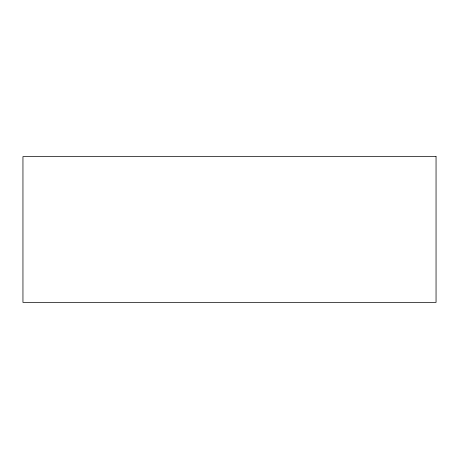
<?xml version="1.0" encoding="UTF-8"?>
<svg xmlns="http://www.w3.org/2000/svg" width="459" height="459" viewBox="0 0 459 459"><rect width="100%" height="100%" fill="white"/><g stroke="black" fill="none" stroke-linecap="round" stroke-linejoin="round"><path stroke-width="0.69" d="M436.05 156.599L22.95 156.599L22.95 302.401L436.05 302.401L436.05 156.599"/></g></svg>
